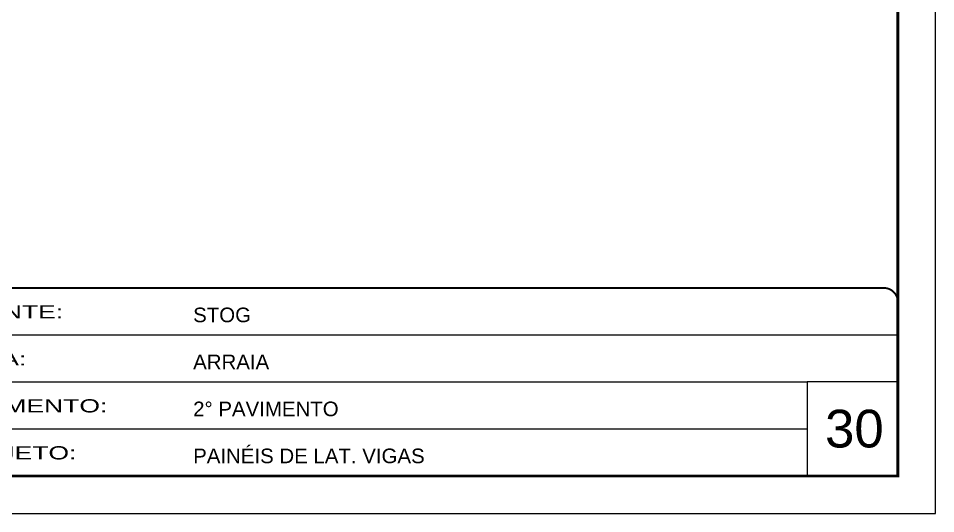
# Model space of a CAD drawing. Extents: x -3394 to 16474, y -5031 to 14397.
# Drawn here: x 6371 to 7342, y 5307 to 5832 of the extents above; entities that cross this region are included whole.
import ezdxf

# ---------------------------------------------------------------- set-up
doc = ezdxf.new("R2010")
doc.units = 0
doc.linetypes.add('CONTINUO', pattern=[0])
doc.linetypes.add('DASHED', pattern=[0.75, 0.5, -0.25])
doc.layers.get('0').update_dxf_attribs({"linetype": 'CONTINUOUS'})
for name, color, linetype, lineweight in [('CARIMBO', 255, 'CONTINUOUS', 9), ('Folhas', 255, 'CONTINUOUS', 9), ('SARRAFO DE PRESSAO', 251, 'DASHED', 9)]:
    doc.layers.add(name, color=color, linetype=linetype, lineweight=lineweight)
doc.styles.add('ARIAL', font='arial.ttf')
doc.styles.add('Tecnologia', font='')
doc.styles.get('Tecnologia').set_extended_font_data('Forgotten Futurist')

# ---------------------------------------------------------------- blocks, each defined once
blk = doc.blocks.new('9999999999')
at = {"color": 30, "linetype": 'CONTINUO'}
for p, q in [((98564.56, 34379.64), (99583.98, 34379.64)), ((98564.56, 34329.83), (99487.98, 34329.83)), ((99583.98, 34329.83), (99487.98, 34329.83)), ((99487.98, 34329.83), (99487.98, 34230.21)), ((98564.56, 34280.02), (99487.98, 34280.02))]:
    blk.add_line(p, q, dxfattribs=at)
at = {"color": 30, "linetype": 'CONTINUO', "const_width": 2}
blk.add_lwpolyline([(99583.98, 34230.21), (99583.98, 34414.45, 0.414214), (99568.98, 34429.45), (98228.98, 34429.45, 0.414214), (98213.98, 34414.45), (98213.98, 34245.21, 0.414214), (98228.98, 34230.21), (99583.98, 34230.21)], format="xyb", dxfattribs=at)
at = {"layer": 'Folhas'}
blk.add_lwpolyline([(98138.98, 34190.21), (99623.98, 34190.21), (99623.98, 35240.21), (98138.98, 35240.21)], close=True, dxfattribs=at)
at = {"layer": 'Folhas', "color": 30, "const_width": 3}
blk.add_lwpolyline([(98213.98, 34230.21), (99583.98, 34230.21), (99583.98, 35200.21), (98213.98, 35200.21)], close=True, dxfattribs=at)
at = {"color": 7, "linetype": 'Continuous', "ltscale": 5, "style": 'ARIAL'}
for s, height, p in [('STOG', 15.483, (98837.68, 34393.13)), ('ARRAIA', 15.483, (98837.68, 34343.32)), ('2° PAVIMENTO', 15.4829, (98837.68, 34293.51)), ('PAINÉIS DE LAT. VIGAS', 15.4829, (98837.68, 34243.7))]:
    blk.add_text(s, height=height, dxfattribs=at).set_placement(p)
at = {"layer": 'Folhas', "color": 7, "style": 'Tecnologia', "width": 1.5}
for s, p in [('CLIENTE:', (98573.65, 34397.17)), ('OBRA:', (98573.65, 34347.31)), ('PAVIMENTO:', (98573.65, 34297.5)), ('PROJETO:', (98573.65, 34247.69))]:
    blk.add_text(s, height=14, dxfattribs=at).set_placement(p)

msp = doc.modelspace()

# ---------------------------------------------------------------- block references
at = {"layer": 'SARRAFO DE PRESSAO', "color": 6, "linetype": 'ByBlock'}
msp.add_blockref('9999999999', (-92281.77, -28883.68), dxfattribs=at)

# ---------------------------------------------------------------- texts
at = {"layer": 'CARIMBO', "style": 'ARIAL'}
msp.add_text('30', height=40, dxfattribs=at).set_placement((7225.07, 5376.67))

doc.saveas('drawing.dxf')
